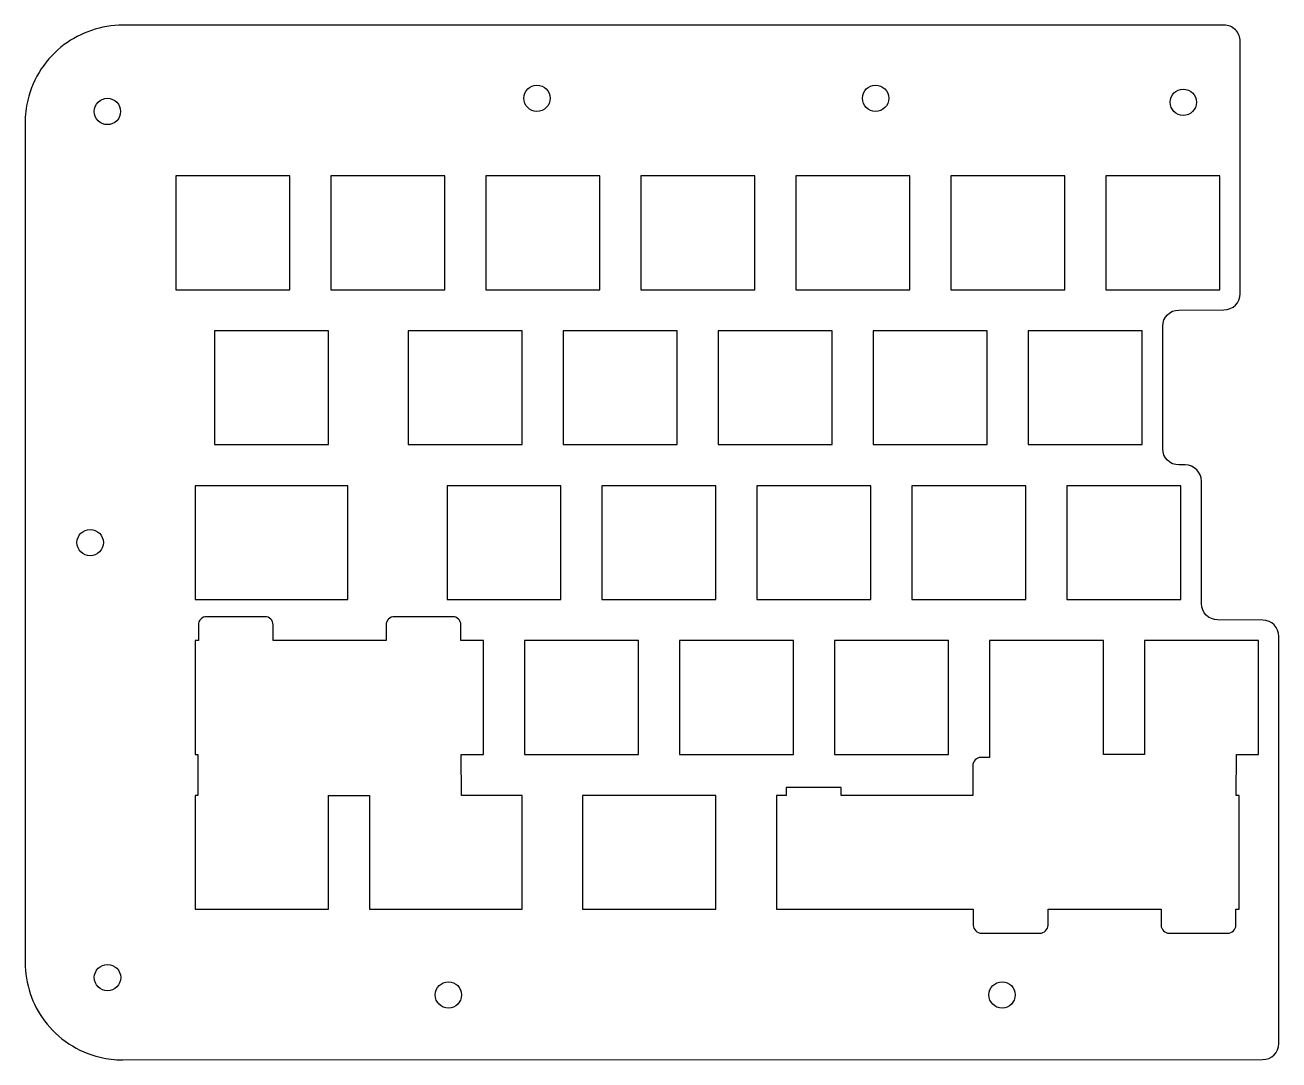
# Model space of a CAD drawing. Header units: millimetres. Extents: x 60 to 214, y -140 to -13.
import ezdxf

# ---------------------------------------------------------------- set-up
doc = ezdxf.new("R2010")
doc.units = ezdxf.units.MM
doc.layers.get('0').update_dxf_attribs({"linetype": 'CONTINUOUS'})

msp = doc.modelspace()

# ---------------------------------------------------------------- linework, layer by layer
for p, q in [((207.55, -12.55), (72.2, -12.57)), ((209.55, -45.59), (209.55, -14.55)), ((60.2, -24.57), (60.2, -127.82)), ((202.02, -47.6), (207.55, -47.59)), ((200.03, -64.65), (200.03, -49.6)), ((202.79, -66.65), (202.03, -66.65)), ((204.79, -83.71), (204.79, -68.65)), ((212.32, -85.74), (206.78, -85.71)), ((214.31, -129.79), (214.31, -87.74)), ((214.31, -137.79), (214.31, -129.79)), ((72.2, -139.82), (212.31, -139.79))]:
    msp.add_line(p, q)
for points in [[(78.72, -45.1), (92.73, -45.1), (92.73, -31.1), (78.72, -31.1)], [(97.77, -31.1), (97.77, -45.1), (111.78, -45.1), (111.78, -31.1)], [(116.82, -31.1), (116.82, -45.1), (130.83, -45.1), (130.83, -31.1)], [(135.87, -31.1), (135.87, -45.1), (149.88, -45.1), (149.88, -31.1)], [(168.93, -45.1), (168.93, -31.1), (154.92, -31.1), (154.92, -45.1)], [(173.97, -45.1), (187.98, -45.1), (187.98, -31.1), (173.97, -31.1)], [(193.02, -31.1), (193.02, -45.1), (207.03, -45.1), (207.03, -31.1)], [(83.49, -50.15), (83.49, -64.15), (97.49, -64.15), (97.49, -50.15)], [(107.3, -50.15), (107.3, -64.15), (121.3, -64.15), (121.3, -50.15)], [(126.35, -50.15), (126.35, -64.15), (140.35, -64.15), (140.35, -50.15)], [(145.4, -50.15), (145.4, -64.15), (159.4, -64.15), (159.4, -50.15)], [(178.45, -64.15), (178.45, -50.15), (164.45, -50.15), (164.45, -64.15)], [(183.5, -50.15), (183.5, -64.15), (197.5, -64.15), (197.5, -50.15)], [(81.11, -83.2), (99.87, -83.2), (99.87, -69.2), (81.11, -69.2)], [(126.06, -83.2), (126.06, -69.2), (112.06, -69.2), (112.06, -83.2)], [(145.11, -69.2), (131.11, -69.2), (131.11, -83.2), (145.11, -83.2)], [(164.16, -83.2), (164.16, -69.2), (150.16, -69.2), (150.16, -83.2)], [(169.21, -83.2), (183.21, -83.2), (183.21, -69.2), (169.21, -69.2)], [(202.26, -83.2), (202.26, -69.2), (188.26, -69.2), (188.26, -83.2)], [(121.59, -88.25), (121.59, -102.25), (135.59, -102.25), (135.59, -88.25)], [(140.64, -88.25), (140.64, -102.25), (154.64, -102.25), (154.64, -88.25)], [(159.69, -102.25), (173.69, -102.25), (173.69, -88.25), (159.69, -88.25)], [(145.11, -107.3), (128.73, -107.3), (128.73, -121.3), (145.11, -121.3)]]:
    msp.add_lwpolyline(points, close=True)
for points in [[(113.77, -88.25), (113.77, -86.31, 0.414214), (112.77, -85.31), (105.58, -85.31, 0.414214), (104.58, -86.31), (104.58, -88.25), (90.68, -88.25), (90.68, -86.31, 0.414214), (89.68, -85.31), (82.5, -85.31, 0.414214), (81.5, -86.31), (81.5, -88.25), (81.11, -88.25), (81.11, -102.25), (81.44, -102.25), (81.42, -107.3), (81.11, -107.3), (81.11, -121.3), (97.49, -121.3), (97.49, -107.3), (102.54, -107.3), (102.54, -121.3), (121.3, -121.3), (121.3, -107.3), (113.84, -107.3), (113.82, -102.25), (116.54, -102.25), (116.54, -88.25)], [(185.93, -123.24), (185.93, -121.3), (199.83, -121.3), (199.83, -123.24, 0.414214), (200.83, -124.24), (208.02, -124.24, 0.414214), (209.02, -123.24), (209.02, -121.3), (209.41, -121.3), (209.41, -107.3), (209.07, -107.3), (209.09, -102.25), (211.79, -102.25), (211.79, -88.25), (197.79, -88.25), (197.79, -102.25), (192.74, -102.25), (192.74, -88.25), (178.74, -88.25), (178.74, -102.25), (178.74, -102.63), (177.68, -102.63, 0.414835), (176.68, -103.63), (176.69, -107.3), (160.51, -107.3), (160.51, -106.3), (153.76, -106.3), (153.76, -107.3), (152.54, -107.3), (152.54, -121.3), (176.75, -121.3), (176.75, -123.24, 0.414214), (177.75, -124.24), (184.93, -124.24, 0.414214)]]:
    msp.add_lwpolyline(points, format="xyb", close=True)
for centre in [(123.12, -21.56), (164.74, -21.56), (70.32, -23.18), (202.56, -22.05), (68.2, -76.2), (70.33, -129.7), (112.23, -131.83), (180.28, -131.83)]:
    msp.add_circle(centre, 1.62)
for centre, start, end in [((207.55, -14.55), 0, 90.0093), ((212.31, -137.79), -89.988, 0)]:
    msp.add_arc(centre, 2, start, end)
for points, knots in [([(72.2, -12.57), (69.55, -12.57), (67.02, -13.47), (65.02, -14.96), (62.81, -16.61), (61.19, -19.01), (60.52, -21.8), (60.31, -22.7), (60.2, -23.63), (60.2, -24.57)], [1, 1, 1, 1, 1.405692, 1.405692, 1.405692, 1.85574, 1.85574, 1.85574, 2, 2, 2, 2]), ([(60.2, -127.82), (60.2, -130.47), (61.09, -133), (62.58, -135), (64.23, -137.21), (66.63, -138.84), (69.43, -139.5), (70.32, -139.71), (71.26, -139.82), (72.2, -139.82), (72.2, -139.82), (72.2, -139.82), (72.2, -139.82)], [3, 3, 3, 3, 3.405542, 3.405542, 3.405542, 3.855516, 3.855516, 3.855516, 4, 4, 4, 4.000004, 4.000004, 4.000004, 4.000004])]:
    msp.add_open_spline(points, degree=3, knots=knots)
for points in [[(207.55, -47.59), (208.66, -47.58), (209.55, -46.69), (209.55, -45.59)], [(200.03, -49.6), (200.03, -48.5), (200.92, -47.6), (202.02, -47.6)], [(202.03, -66.65), (200.92, -66.65), (200.03, -65.76), (200.03, -64.65)], [(204.79, -68.65), (204.79, -67.55), (203.89, -66.65), (202.79, -66.65)], [(206.78, -85.71), (205.68, -85.71), (204.79, -84.81), (204.79, -83.71)], [(214.31, -87.74), (214.31, -86.64), (213.42, -85.75), (212.32, -85.74)]]:
    msp.add_open_spline(points, degree=3)

doc.saveas('drawing.dxf')
